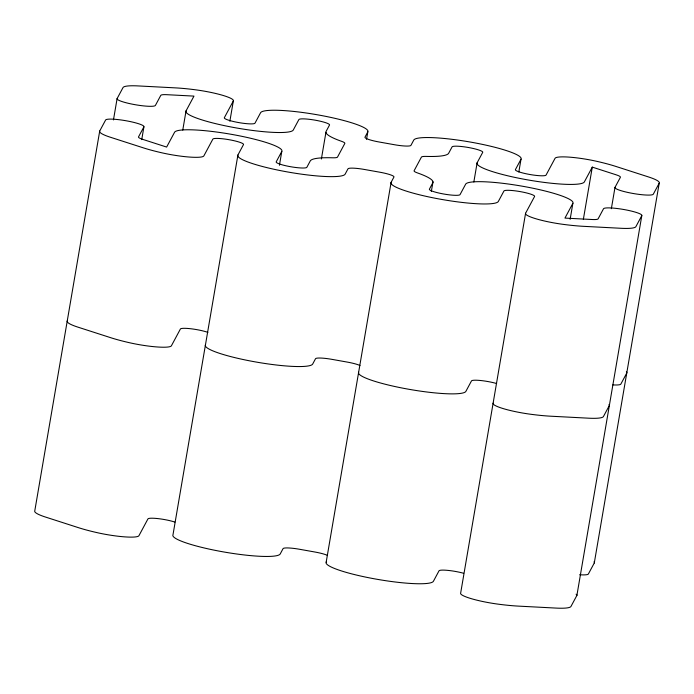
<?xml version="1.0" encoding="UTF-8"?>
<svg xmlns="http://www.w3.org/2000/svg" width="694" height="694" viewBox="0 0 694 694"><rect width="100%" height="100%" fill="white"/><g stroke="black" fill="none" stroke-linecap="round" stroke-linejoin="round"><path stroke-width="1.04" d="M141.732 139.633L143.918 126.837A19.475 2.845 9.7 0 0 126.187 120.782A19.475 2.845 9.7 0 0 105.618 120.01L99.71 131.027L34.787 510.827A38.951 5.691 9.7 0 0 45.526 517.065L78.249 527.605A54.531 7.964 9.7 0 0 96.943 532.61A31.161 4.554 9.7 0 0 138.947 535.681L147.935 518.93A15.58 2.273 9.7 0 1 158.44 518.661A15.58 2.273 9.7 0 1 174.888 522.096M113.46 119.923L117.104 98.591L123.02 87.574A38.951 5.691 9.7 0 1 137.993 85.917L175.313 87.869A54.531 7.964 9.7 0 1 195.656 89.821A31.161 4.554 9.7 0 1 233.331 100.96L229.87 121.224M182.765 130.082L186.044 110.884L193.973 96.11L166.794 94.688A15.58 2.273 9.7 0 0 160.808 95.347L155.404 105.419A19.475 2.845 9.7 0 1 134.844 104.647A19.475 2.845 9.7 0 1 117.104 98.591M99.71 131.027A38.951 5.691 9.7 0 0 110.45 137.265L143.164 147.796A54.531 7.964 9.7 0 0 161.867 152.81A31.161 4.554 9.7 0 0 203.871 155.881L212.858 139.13A15.58 2.273 9.7 0 1 229.315 139.746A15.58 2.273 9.7 0 1 243.499 144.586L237.912 155.005L172.988 534.814A54.531 7.964 9.7 0 0 222.644 551.765A54.531 7.964 9.7 0 0 280.229 553.933L283.057 548.65A15.58 2.273 9.7 0 1 299.513 549.266L314.833 551.999A15.58 2.273 9.7 0 1 327.143 555.243M279.43 165.285L281.799 151.422A54.531 7.964 9.7 0 0 232.143 134.463A54.531 7.964 9.7 0 0 174.558 132.294L166.629 147.067L142.817 139.399A15.58 2.273 9.7 0 1 138.514 136.9L143.918 126.837M321.383 158.995L325.937 132.32M366.536 139.347L367.811 131.877A54.531 7.964 9.7 0 0 318.156 114.926A54.531 7.964 9.7 0 0 260.571 112.758L254.984 123.168A15.58 2.273 9.7 0 1 238.536 122.552A15.58 2.273 9.7 0 1 224.344 117.711L233.331 100.96M463.661 573.287A15.58 2.273 9.7 0 0 448.038 570.399A15.58 2.273 9.7 0 0 439.016 570.832L433.429 581.242A54.531 7.964 9.7 0 1 375.844 579.074A54.531 7.964 9.7 0 1 326.189 562.123L391.112 182.322L393.94 177.039A15.58 2.273 9.7 0 0 379.757 172.199L364.437 169.466A15.58 2.273 9.7 0 0 347.98 168.842L345.152 174.125A54.531 7.964 9.7 0 1 287.568 171.956A54.531 7.964 9.7 0 1 237.912 155.005M431.338 191.475L432.987 181.871M473.846 181.984L477.125 162.778L482.712 152.359A15.58 2.273 9.7 0 0 468.528 147.518A15.58 2.273 9.7 0 0 452.072 146.902L448.671 153.235A70.111 10.245 9.7 0 1 426.368 156.41A15.58 2.273 9.7 0 0 421.414 157.113L414.11 170.741A15.58 2.273 9.7 0 0 417.502 172.936A70.111 10.245 9.7 0 1 432.804 182.808L429.404 189.15A15.58 2.273 9.7 0 0 443.596 193.99A15.58 2.273 9.7 0 0 460.044 194.615L465.639 184.196A54.531 7.964 9.7 0 1 523.224 186.365A54.531 7.964 9.7 0 1 572.871 203.316L570.138 219.321M518.826 171.991L521.012 159.186A54.531 7.964 9.7 0 0 471.356 142.235A54.531 7.964 9.7 0 0 413.771 140.067L410.943 145.35A15.58 2.273 9.7 0 1 394.487 144.734L379.167 142.001A15.58 2.273 9.7 0 1 364.983 137.16L367.811 131.877M391.112 182.322A54.531 7.964 9.7 0 0 440.759 199.273A54.531 7.964 9.7 0 0 498.344 201.442L503.931 191.024A15.58 2.273 9.7 0 1 520.387 191.639A15.58 2.273 9.7 0 1 534.571 196.489L525.584 213.24L460.669 593.04A31.161 4.554 9.7 0 0 498.344 604.179A54.531 7.964 9.7 0 0 518.687 606.131L556.007 608.083A38.951 5.691 9.7 0 0 570.98 606.426L576.896 595.409L641.811 215.608A19.475 2.845 9.7 0 0 624.08 209.553A19.475 2.845 9.7 0 0 603.511 208.781L598.115 218.844A15.58 2.273 9.7 0 1 592.121 219.512L564.951 218.09L572.871 203.316M583.35 219.399L592.286 167.124L616.107 174.801A15.58 2.273 9.7 0 1 620.401 177.291L615.005 187.363L611.353 208.694M579.655 574.745A19.475 2.845 9.7 0 0 588.382 573.99L594.29 562.973L659.213 183.173A38.951 5.691 9.7 0 0 648.474 176.935L615.751 166.395A54.531 7.964 9.7 0 0 597.057 161.39A31.161 4.554 9.7 0 0 555.053 158.319L546.065 175.07A15.58 2.273 9.7 0 1 529.609 174.454A15.58 2.273 9.7 0 1 515.425 169.605L521.012 159.186M281.799 151.422L276.212 161.832A15.58 2.273 9.7 0 0 290.396 166.681A15.58 2.273 9.7 0 0 306.852 167.297L310.253 160.956A70.111 10.245 9.7 0 1 332.547 157.79A15.58 2.273 9.7 0 0 337.51 157.078L344.814 143.458A15.58 2.273 9.7 0 0 341.413 141.264A70.111 10.245 9.7 0 1 326.111 131.383L329.511 125.05A15.58 2.273 9.7 0 0 315.328 120.201A15.58 2.273 9.7 0 0 298.871 119.585L293.284 130.004A54.531 7.964 9.7 0 1 235.7 127.835A54.531 7.964 9.7 0 1 186.044 110.884M326.189 562.123L326.544 561.463M592.286 167.124L584.365 181.897A54.531 7.964 9.7 0 1 526.781 179.729A54.531 7.964 9.7 0 1 477.125 162.778M641.811 215.608L635.904 226.626A38.951 5.691 9.7 0 1 620.93 228.283L583.602 226.331A54.531 7.964 9.7 0 1 563.268 224.37A31.161 4.554 9.7 0 1 525.584 213.24M659.213 183.173L653.306 194.19A19.475 2.845 9.7 0 1 632.737 193.418A19.475 2.845 9.7 0 1 615.005 187.363M205.45 344.909A54.531 7.964 9.7 0 0 255.106 361.86A54.531 7.964 9.7 0 0 312.69 364.029L315.518 358.746A15.58 2.273 9.7 0 1 331.975 359.362L347.295 362.094A15.58 2.273 9.7 0 1 359.995 365.521M207.879 332.383A15.58 2.273 9.7 0 0 191.301 328.809A15.58 2.273 9.7 0 0 180.397 329.025L171.409 345.786A31.161 4.554 9.7 0 1 129.405 342.706A54.531 7.964 9.7 0 1 110.71 337.7L77.988 327.16A38.951 5.691 9.7 0 1 67.249 320.923M626.387 371.689A38.951 5.691 9.7 0 1 626.751 373.077L620.844 384.094A19.475 2.845 9.7 0 1 612.854 384.892M608.95 404.602A19.475 2.845 9.7 0 1 609.349 405.513L603.442 416.53A38.951 5.691 9.7 0 1 588.469 418.178L551.149 416.227A54.531 7.964 9.7 0 1 530.806 414.275A31.161 4.554 9.7 0 1 493.13 403.145M496.626 383.53A15.58 2.273 9.7 0 0 480.795 380.529A15.58 2.273 9.7 0 0 471.478 380.928L465.891 391.338A54.531 7.964 9.7 0 1 408.298 389.178A54.531 7.964 9.7 0 1 358.651 372.218M576.072 594.203A19.475 2.845 9.7 0 1 576.896 595.409M594.047 561.732A38.951 5.691 9.7 0 1 594.29 562.973"/></g></svg>
